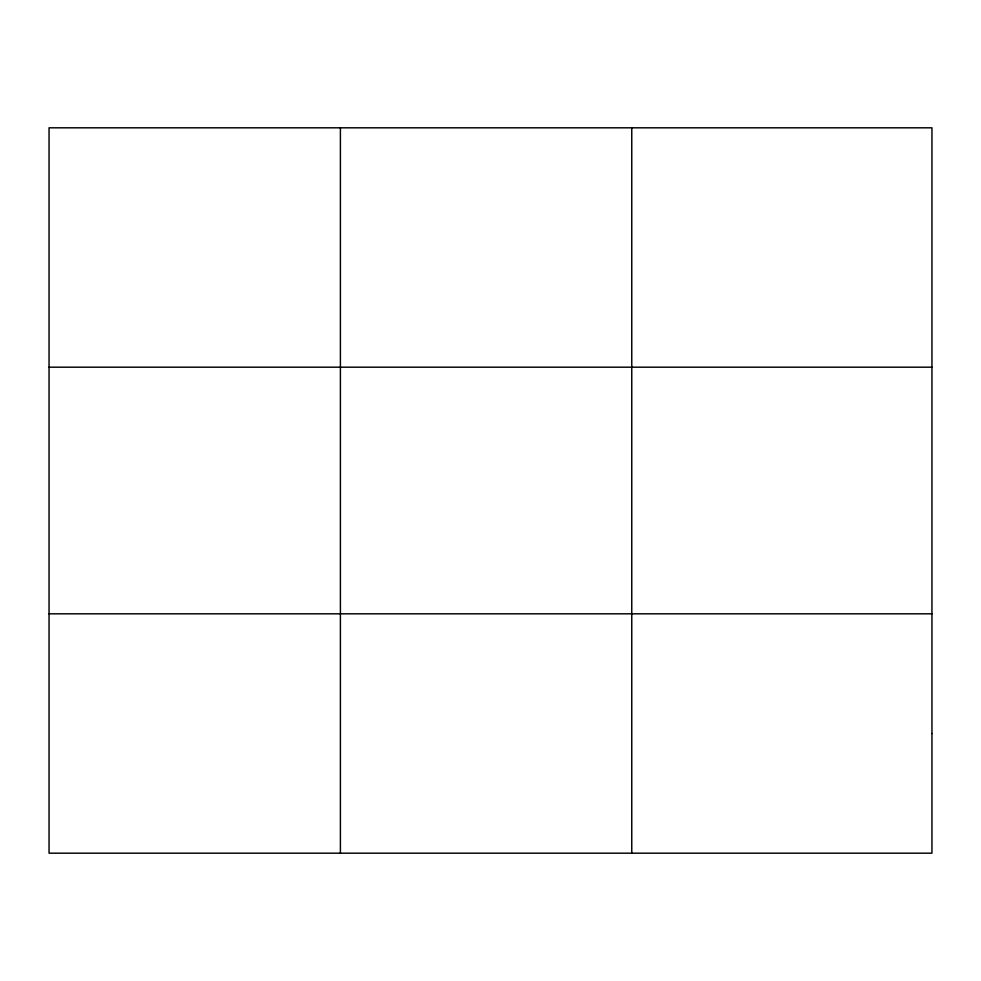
<?xml version="1.0" encoding="UTF-8"?>
<svg xmlns="http://www.w3.org/2000/svg" width="981" height="981" viewBox="0 0 981 981"><rect width="100%" height="100%" fill="white"/><g stroke="black" fill="none" stroke-linecap="round" stroke-linejoin="round"><path stroke-width="1.47" d="M340.407 127.812L340.407 853.188M631.764 127.812L631.764 853.188M49.05 367.188L931.95 367.188M49.05 613.812L931.95 613.812M931.95 733.506L931.95 853.188L49.05 853.188L49.05 127.812L931.95 127.812L931.95 733.506"/></g></svg>
